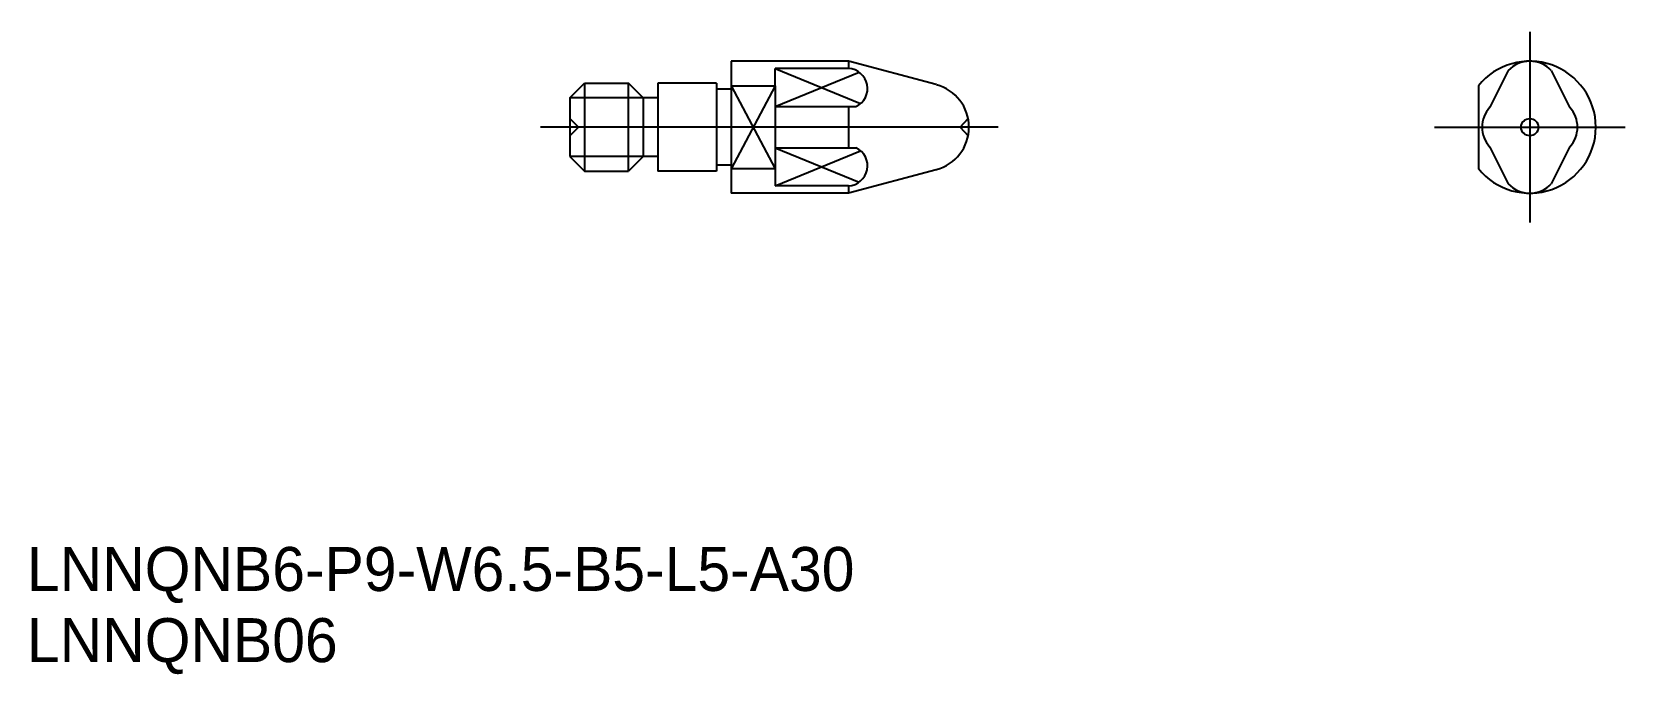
# Model space of a CAD drawing. Extents: x 39 to 147, y 105 to 149.
import ezdxf

# ---------------------------------------------------------------- set-up
doc = ezdxf.new("R2010")
doc.units = 0
doc.linetypes.add('CENTER', pattern=[50.8, 31.75, -6.35, 6.35, -6.35])
doc.linetypes.add('DASHED', pattern=[19.05, 12.7, -6.35])
doc.layers.get('0').update_dxf_attribs({"linetype": 'CONTINUOUS'})
doc.layers.add('CENTER', color=1, linetype='CENTER')

# ---------------------------------------------------------------- blocks, each defined once
blk = doc.blocks.new('*U2')
at = {"color": 7, "linetype": 'CONTINUOUS'}
blk.add_text('LNNQNB06', height=3, dxfattribs=at).set_placement((38.2, 105.65))
blk = doc.blocks.new('*U3')
at = {"color": 7, "linetype": 'CONTINUOUS'}
blk.add_text('LNNQNB6-P9-W6.5-B5-L5-A30', height=3, dxfattribs=at).set_placement((38.2, 110.5))

msp = doc.modelspace()

# ---------------------------------------------------------------- linework, layer by layer
at = {"linetype": 'CONTINUOUS'}
for p, q in [((94.2, 146.63), (86.2, 146.63)), ((86.2, 146.63), (86.2, 137.63)), ((100.18, 145.03), (94.2, 146.63)), ((75.2, 144.13), (76.2, 145.13)), ((76.2, 145.13), (76.2, 139.13)), ((76.2, 145.13), (79.2, 145.13)), ((79.19, 145.13), (79.19, 139.13)), ((80.2, 144.13), (79.2, 145.13)), ((85.2, 145.13), (81.2, 145.13)), ((81.2, 145.13), (81.2, 139.13)), ((85.2, 145.13), (85.2, 139.13)), ((86.2, 144.73), (85.2, 144.73)), ((86.2, 144.96), (89.2, 144.96)), ((89.2, 144.96), (89.2, 139.3)), ((75.2, 144.13), (75.2, 140.13)), ((81.2, 144.13), (80.2, 144.13)), ((80.2, 144.13), (80.2, 140.13)), ((75.2, 140.13), (76.2, 139.13)), ((80.2, 140.13), (79.2, 139.13)), ((81.2, 140.13), (80.2, 140.13)), ((76.2, 139.13), (79.2, 139.13)), ((76.2, 139.13), (79.2, 139.13)), ((85.2, 139.13), (81.2, 139.13)), ((86.2, 139.53), (85.2, 139.53)), ((89.2, 139.3), (86.2, 139.3)), ((100.18, 139.23), (94.2, 137.63)), ((94.2, 137.63), (86.2, 137.63))]:
    msp.add_line(p, q, dxfattribs=at)
at = {"color": 3, "linetype": 'CONTINUOUS'}
for p, q in [((94.2, 146.63), (94.2, 146.13)), ((89.2, 144.96), (89.2, 146.13)), ((94.2, 146.13), (89.2, 146.13)), ((89.2, 146.13), (95.02, 143.74)), ((89.2, 143.54), (94.92, 145.89)), ((86.2, 144.96), (89.2, 139.3)), ((89.2, 144.96), (86.2, 139.3)), ((80.2, 144.13), (75.2, 144.13)), ((89.2, 143.54), (94.71, 143.54)), ((94.2, 143.49), (94.2, 140.77)), ((80.2, 140.13), (75.2, 140.13)), ((89.2, 140.72), (94.71, 140.72)), ((89.2, 140.72), (94.92, 138.37)), ((89.2, 138.13), (95.02, 140.52)), ((89.2, 139.3), (89.2, 138.13)), ((94.2, 138.13), (89.2, 138.13)), ((94.2, 138.13), (94.2, 137.63))]:
    msp.add_line(p, q, dxfattribs=at)
at = {"color": 7, "linetype": 'CONTINUOUS'}
for p, q in [((139.17, 145.99), (137.92, 143.49)), ((142.1, 145.99), (143.35, 143.49)), ((137.14, 144.96), (137.14, 139.3)), ((137.92, 140.77), (139.17, 138.27)), ((143.35, 140.77), (142.1, 138.27))]:
    msp.add_line(p, q, dxfattribs=at)
at = {"color": 3, "linetype": 'DASHED'}
for p, q in [((75.2, 142.72), (75.8, 142.13)), ((101.82, 142.13), (102.35, 142.72)), ((75.8, 142.13), (75.2, 141.54)), ((101.82, 142.13), (102.35, 141.54))]:
    msp.add_line(p, q, dxfattribs=at)
at = {"color": 7, "linetype": 'CONTINUOUS'}
msp.add_circle((140.64, 142.13), 0.59, dxfattribs=at)
for centre, radius, start, end in [((140.64, 142.13), 4.5, 218.9424, 141.0576), ((140.64, 144.63), 2, 42.8789, 137.1211), ((99.41, 142.13), 3, 285, 75), ((139.39, 142.13), 2, 137.1211, 222.8789), ((141.89, 142.13), 2, 317.1211, 42.8789), ((140.64, 139.63), 2, 222.8789, 317.1211)]:
    msp.add_arc(centre, radius, start, end, dxfattribs=at)
at = {"color": 3, "linetype": 'CONTINUOUS'}
for centre, start, end in [((94.14, 144.77), 294.7149, 87.3937), ((94.14, 139.49), 272.6063, 65.2851)]:
    msp.add_arc(centre, 1.36, start, end, dxfattribs=at)
at = {"layer": 'CENTER', "color": 1, "linetype": 'CENTER'}
for p, q in [((140.64, 148.63), (140.64, 135.63)), ((104.41, 142.13), (73.2, 142.13)), ((134.14, 142.13), (147.14, 142.13))]:
    msp.add_line(p, q, dxfattribs=at)

# ---------------------------------------------------------------- block references
at = {"color": 7, "linetype": 'CONTINUOUS'}
for name in ['*U3', '*U2']:
    msp.add_blockref(name, (0, 0), dxfattribs=at)

doc.saveas('drawing.dxf')
